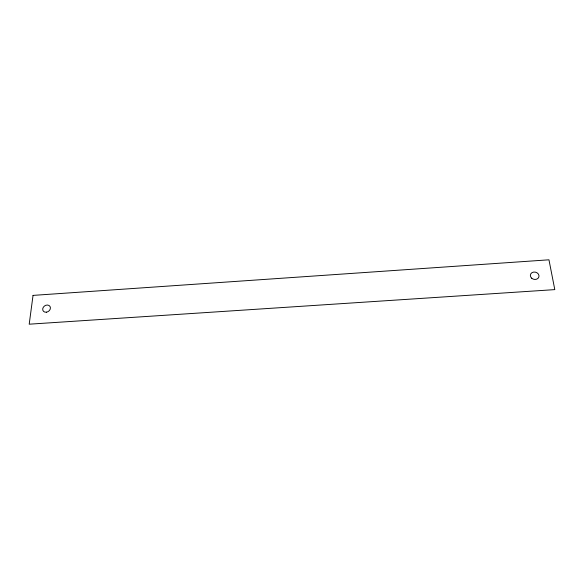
<?xml version="1.0" encoding="UTF-8"?>
<svg xmlns="http://www.w3.org/2000/svg" width="584" height="584" viewBox="0 0 584 584"><rect width="100%" height="100%" fill="white"/><g stroke="black" fill="none" stroke-linecap="round" stroke-linejoin="round"><path stroke-width="0.88" d="M33.04 295.394L29.2 324.193L554.8 289.62L548.96 259.807L33.04 295.394M46.391 312.192A4.088 3.343 -34.4 0 0 49.983 306.403A4.088 3.343 -34.4 0 0 43.289 307.301A4.088 3.343 -34.4 0 0 46.391 312.192M531.696 278.218A4.365 3.672 14 0 0 538.886 276.918A4.365 3.672 14 0 0 533.469 272.108A4.365 3.672 14 0 0 531.696 278.218"/></g></svg>
